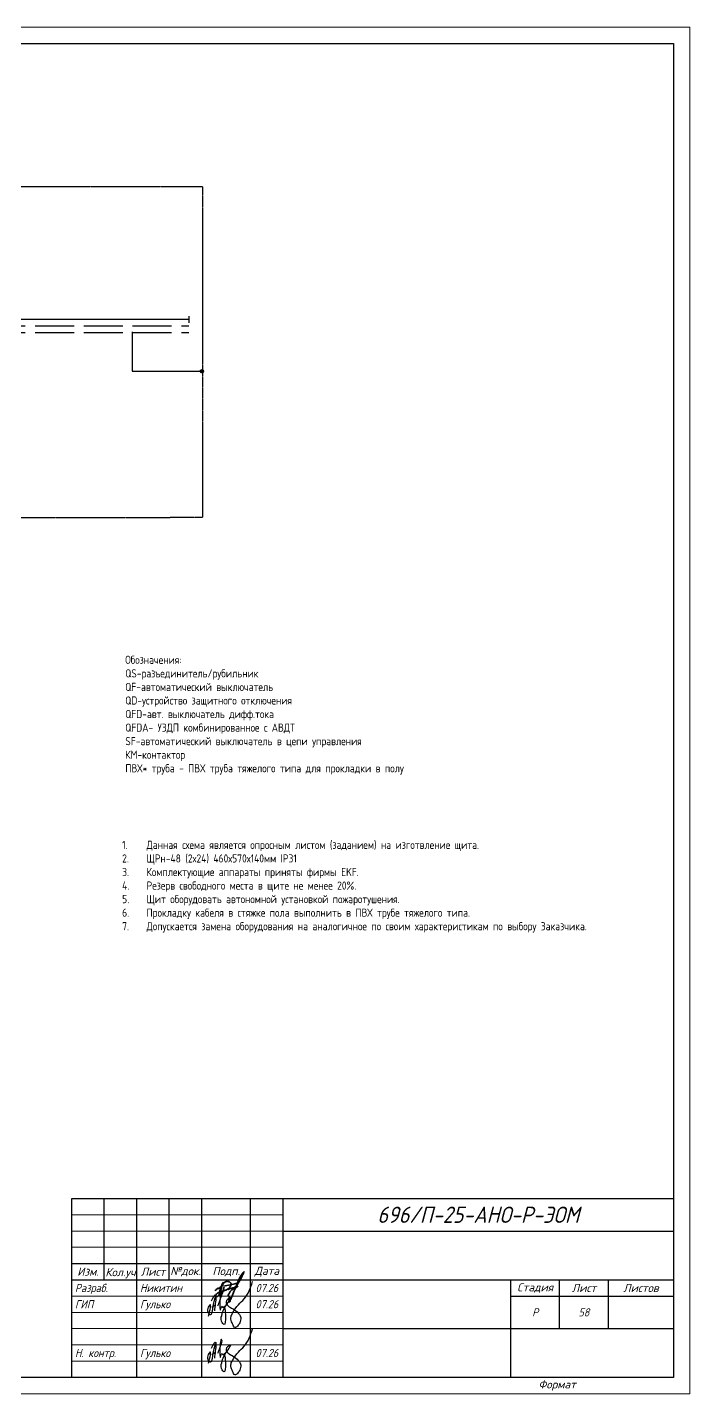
# Model space of a CAD drawing. Header units: millimetres. Extents: x -32 to 417638015, y -35 to 175284279.
# Drawn here: x 1243557 to 1263922, y 20248 to 62248 of the extents above; entities that cross this region are included whole.
import ezdxf
from ezdxf.enums import TextEntityAlignment as Align

# ---------------------------------------------------------------- set-up
doc = ezdxf.new("R2010")
doc.units = ezdxf.units.MM
doc.linetypes.add('ACAD_ISO02W100', pattern=[15, 12, -3])
doc.linetypes.add('DASHED2', pattern=[0.375, 0.25, -0.125])
doc.layers.add('4_Однолинейная схема', color=7, linetype='Continuous')
doc.layers.add('RAMKA', color=7, linetype='Continuous')
for name, color, linetype, lineweight in [('A-ANNO-NOTE', 7, 'Continuous', 5), ('ПП_Оформление_подписи_ГИП_Гулько', 5, 'Continuous', 30), ('ПП_Оформление_подписи_Разраб_ЭОМ_Никитин', 5, 'Continuous', 30)]:
    doc.layers.add(name, color=color, linetype=linetype, lineweight=lineweight)
doc.layers.add('Подписи', color=7, linetype='Continuous', lineweight=9, true_color=0x312af4)
doc.styles.add('GOST Common ISO', font='GOST_Common.ttf', dxfattribs={"width": 0.9, "height": 2.5})
doc.styles.add('ISOCPEUR', font='isocpeur.ttf', dxfattribs={"width": 0.85, "height": 275})
doc.styles.add('RAMKA', font='isocpeur.ttf', dxfattribs={"oblique": 15, "height": 5})
doc.styles.get("Standard").update_dxf_attribs({"font": 'arial.ttf'})

# ---------------------------------------------------------------- blocks, each defined once
blk = doc.blocks.new('*U870')
at = {"layer": '4_Однолинейная схема'}
for p, q in [((0, 1), (0, -1)), ((347.29, 0), (0, 0)), ((347.29, 1), (347.29, -1))]:
    blk.add_line(p, q, dxfattribs=at)
at = {"layer": '4_Однолинейная схема', "color": 1}
for p, q in [((1.51, -1.41), (4.34, 1.41)), ((2.51, -1.41), (5.34, 1.41)), ((3.51, -1.41), (6.34, 1.41)), ((4.84, -3.41), (7.38, -0.87)), ((6.23, -5.41), (9.06, -2.59))]:
    blk.add_line(p, q, dxfattribs=at)
at = {"layer": '4_Однолинейная схема', "linetype": 'ACAD_ISO02W100'}
for p, q in [((0, -2), (347.29, -2)), ((0, -4), (347.29, -4))]:
    blk.add_line(p, q, dxfattribs=at)
at = {"layer": '4_Однолинейная схема', "color": 1}
blk.add_lwpolyline([(9.34, -2.86), (8.78, -2.31)], dxfattribs=at)
blk.add_circle((7.67, -0.59), 0.404, dxfattribs=at)
at = {"layer": '4_Однолинейная схема', "style": 'GOST Common ISO', "width": 0.9}
for s, p in [('L1,2,3', (-7.33, 1.25)), ('N', (-2.64, -2.41)), ('PE', (-4.09, -6.11))]:
    blk.add_text(s, height=2.5, dxfattribs=at).set_placement(p)
blk = doc.blocks.new('TSL_SHM_УГО_Точка - TSL_SHM_УГО_Точка-779818-ЩТ-1_1 _Р_ _')
at = {"layer": 'A-ANNO-NOTE', "lineweight": 30}
h = blk.add_hatch(color=256, dxfattribs=at)
edge = h.paths.add_edge_path()
edge.add_arc((0, 0), 0.5, 0, 360)
blk.add_circle((0, 0), 0.5, dxfattribs=at)
blk = doc.blocks.new('A$Cb06f03d6')
at = {"layer": 'ПП_Оформление_подписи_ГИП_Гулько'}
blk.add_line((-125812, 86151), (-99010, 105567), dxfattribs=at)
for points in [[(48334, 37486), (96196, 107493), (144753, 156012), (214812, 300877)], [(-153665, 12505), (-142841, 105790), (-159754, 76722), (-152989, 32784), (-137429, 26024), (-117811, 71315), (-98869, 164600), (-92504, 179742), (-92297, 176756)], [(-128360, 138738), (-93552, 187518), (-92504, 179742), (-97797, 114560), (-104164, 55600)], [(-75533, 97324), (-42210, 189000), (-42210, 208026), (-48269, 212783), (-52164, 202837), (-57357, 65757), (-56924, 62730), (-40479, 94297), (-32257, 83054), (-17543, 96459), (-18408, 94730), (-18706, 73957), (-12202, 5501), (-23909, -59489), (-44288, -31326), (-39549, 31070), (-17839, 86088), (28122, 165376), (-2229, 141546), (2107, 106452), (39396, 79590), (85790, 47095), (115708, 735), (107904, -44757), (87958, -72486), (68013, -84185), (56306, -72920)], [(56306, -72920), (39460, -35096), (34790, 9574), (48334, 37486)]]:
    blk.add_spline(points, degree=3, dxfattribs=at)
blk = doc.blocks.new('Никитин И.В. подпись')
at = {"color": 5, "lineweight": 35}
for points in [[(0, 0), (602, -1724), (2007, -2407), (3934, -2407), (6143, -802), (8311, 442), (9997, 1445), (11403, 2529), (12527, 3050), (13611, 2408), (15217, 2408), (17425, 3331), (19794, 4575), (21240, 5378), (22324, 5378), (23207, 3893), (23207, 3291), (28419, 5040), (34273, 8632), (43207, 17047), (50303, 27442), (55952, 36883), (62532, 48513), (67769, 59084), (72802, 69346), (75472, 74169), (78039, 81045), (79261, 83531), (75163, 79486), (71013, 74068), (65109, 66390), (62179, 61575), (59008, 56240), (56180, 50874), (51628, 41792), (48349, 33799), (44744, 25479), (41658, 16928), (38577, 9394), (35036, 222), (29326, -12715), (25523, -22346), (22704, -29814), (19481, -38250), (16561, -44005), (15820, -46019), (12174, -57338), (9438, -62595), (8070, -62595), (6749, -61249), (5999, -57223), (5999, -43279), (5999, -38153), (2629, -32924), (1836, -31590), (3630, -26797), (4762, -24498), (7660, -18166), (10828, -13721), (13524, -9949), (15882, -7592), (19252, -5100), (27677, -49), (35068, 4388), (40499, 7484), (49708, 13124)], [(-61141, -9119), (-56920, -4180), (-51478, 315), (-48257, 3367), (-47749, 4833), (-47749, 2430), (-47421, 1774), (-46569, 1403), (-45257, 1403), (-44361, 1818), (-40252, 5103), (-35357, 8946), (-30113, 14561), (-27569, 17068), (-25591, 20069), (-22835, 23741), (-21480, 28085), (-21480, 30147), (-22085, 30681), (-22903, 30681), (-23259, 30681), (-24184, 29614), (-24682, 28619), (-26710, 25099), (-28240, 21473), (-30339, 16283), (-33957, 4766), (-36631, -4274), (-38624, -14132), (-40786, -23569), (-44096, -30947), (-47059, -34122), (-49096, -35520), (-51630, -36412), (-54343, -36412), (-56664, -35591), (-58342, -34485), (-59056, -32345), (-58627, -29384), (-57235, -27351), (-53201, -23427), (-49774, -20822), (-44738, -17276), (-40454, -15564), (-37848, -14280), (-31137, -12104), (-25293, -10424), (-13570, -7108), (-5634, -3792), (1195, 873), (6533, 4946), (12124, 11398), (15268, 17253), (16169, 22480), (15268, 27238), (13103, 30122), (9749, 32825), (5774, 35220), (2203, 36625), (-4037, 36625), (-7969, 35904), (-13812, 33165), (-18538, 29849), (-21618, 25620), (-26152, 18460), (-28224, 13858), (-30608, 6833), (-31764, 2065), (-32434, -877), (-32817, -2860), (-33290, -5472), (-33874, -9228), (-35328, -17258), (-39288, -34300), (-34394, -13004)], [(-28077, -24913), (-17323, 8593)], [(-20379, 13407), (42726, 27296)], [(-12124, -2986), (-13038, -5766), (-12685, -6817), (-12402, -6759)]]:
    blk.add_spline(points, degree=3, dxfattribs=at)
blk = doc.blocks.new('*U863')
at = {"lineweight": 30, "transparency": 33554687}
for p, q in [((404, 5), (404, 60)), ((404, 60), (589, 60)), ((414, 35), (414, 60)), ((424, 5), (424, 60)), ((434, 35), (434, 60)), ((444, 5), (444, 60)), ((459, 5), (459, 60)), ((469, 5), (469, 60)), ((469, 50), (589, 50)), ((404, 40), (469, 40)), ((404, 35), (469, 35)), ((469, 35), (589, 35)), ((539, 20), (539, 35)), ((554, 20), (554, 35)), ((569, 20), (569, 35)), ((539, 30), (589, 30)), ((469, 20), (589, 20)), ((539, 5), (539, 20))]:
    blk.add_line(p, q, dxfattribs=at)
at = {"lineweight": 20, "transparency": 33554687}
for p, q in [((404, 55), (469, 55)), ((404, 50), (469, 50)), ((404, 45), (469, 45)), ((404, 30), (469, 30)), ((404, 25), (469, 25)), ((404, 20), (469, 20)), ((404, 15), (469, 15)), ((404, 10), (469, 10))]:
    blk.add_line(p, q, dxfattribs=at)
at = {"lineweight": 5, "transparency": 33554687}
blk.add_lwpolyline([(0, 0), (0, 420), (594, 420), (594, 0)], close=True, dxfattribs=at)
at = {"lineweight": 30, "transparency": 33554687}
blk.add_lwpolyline([(20, 5), (20, 415), (589, 415), (589, 5)], close=True, dxfattribs=at)
at = {"layer": 'Подписи', "transparency": 33554687, "xscale": 3.662109375000001e-05, "yscale": 3.662109375000001e-05, "zscale": 3.662109375000001e-05}
blk.add_blockref('A$Cb06f03d6', (451.71, 23.41), dxfattribs=at)
at = {"layer": 'ПП_Оформление_подписи_ГИП_Гулько', "transparency": 33554687, "xscale": 3.662109375000001e-05, "yscale": 3.662109375000001e-05, "zscale": 3.662109375000001e-05}
blk.add_blockref('A$Cb06f03d6', (451.71, 8.87), dxfattribs=at)
at = {"layer": 'ПП_Оформление_подписи_Разраб_ЭОМ_Никитин', "transparency": 33554687, "xscale": 6.346291230164351e-05, "yscale": 6.346291230164351e-05, "zscale": 6.346291230164351e-05}
blk.add_blockref('Никитин И.В. подпись', (451.98, 32.19), dxfattribs=at)
at = {"transparency": 33554687, "char_height": 2.5, "style": 'RAMKA'}
for s, insert, width, attachment_point in [('Изм.', (409, 37.5), 10, 5), ('Кол.уч', (419, 37), 10, 5), ('Лист', (429, 37.5), 10, 5), ('№док.', (439, 37.5), 10, 5), ('Подп.', (451.5, 37.5), 15, 5), ('Дата', (464, 37.5), 10, 5), ('Стадия', (546.5, 32.5), 15, 5), ('Лист', (561.5, 32.5), 15, 5), ('Листов', (579, 32.5), 20, 5), ('Формат  ', (559, 2.5), 95, 6)]:
    blk.add_mtext(s, dxfattribs=dict(at, insert=insert, width=width, attachment_point=attachment_point))
at = {"lineweight": 9, "transparency": 33554687, "oblique": 15, "width": 0.9}
blk.add_attdef('ОБЪЕКТ', text='', height=2.5, dxfattribs=at).set_placement((529, 42.5), align=Align.MIDDLE_CENTER)
at = {"transparency": 33554687, "style": 'RAMKA', "oblique": 15, "width": 0.9}
for tag, height, p in [('СТРАНИЦА', 0.00025, (589, 415)), ('ДАТА1', 2.5, (464, 32.5)), ('ДАТА2', 2.5, (464, 27.5)), ('СТАДИЯ', 2.5, (546.5, 25)), ('ЛИСТ', 2.5, (561.5, 25)), ('ЛИСТОВ', 2.5, (579, 25)), ('ДАТА3', 2.5, (464, 22.5)), ('ДАТА4', 2.5, (464, 17.5)), ('ДАТА5', 2.5, (464, 12.5)), ('ДАТА6', 2.5, (464, 7.5))]:
    blk.add_attdef(tag, text='', height=height, dxfattribs=at).set_placement(p, align=Align.MIDDLE_CENTER)
at = {"transparency": 33554687, "style": 'RAMKA', "oblique": 15, "width": 0.9, "flags": 8}
blk.add_attdef('ШИФР', text='', height=5, dxfattribs=at).set_placement((529, 55), align=Align.MIDDLE_CENTER)
at = {"transparency": 33554687, "style": 'RAMKA', "oblique": 15, "width": 0.9}
for tag, p in [('ДОЛЖНОСТЬ1', (405, 32.5)), ('ФИО1', (425, 32.5)), ('ДОЛЖНОСТЬ2', (405, 27.5)), ('ФИО2', (425, 27.5)), ('ДОЛЖНОСТЬ3', (405, 22.5)), ('ФИО3', (425, 22.5)), ('ДОЛЖНОСТЬ4', (405, 17.5)), ('ФИО4', (425, 17.5)), ('ДОЛЖНОСТЬ5', (405, 12.5)), ('ФИО5', (425, 12.5)), ('ДОЛЖНОСТЬ6', (405, 7.5)), ('ФИО6', (425, 7.5))]:
    blk.add_attdef(tag, text='', height=2.5, dxfattribs=at).set_placement(p, align=Align.MIDDLE_LEFT)
at = {"lineweight": 9, "transparency": 33554687, "oblique": 15, "width": 0.9, "flags": 128}
blk.add_attdef('НАИМЕНОВАНИЕ', text='', height=2.5, dxfattribs=at).set_placement((504, 12.5), align=Align.MIDDLE_CENTER)
at = {"lineweight": 13, "transparency": 33554687, "oblique": 15, "width": 0.9, "flags": 15}
blk.add_attdef('КОМПАНИЯ', text='', height=2.5, dxfattribs=at).set_placement((564, 12.5), align=Align.MIDDLE_CENTER)
at = {"transparency": 33554687, "style": 'RAMKA', "oblique": 15, "width": 0.9, "flags": 8}
blk.add_attdef('ФОРМАТЛИСТА', text='', height=2.5, dxfattribs=at).set_placement((560, 2.5), align=Align.MIDDLE_LEFT)

msp = doc.modelspace()

# ---------------------------------------------------------------- linework, layer by layer
at = {"linetype": 'DASHED2'}
msp.add_lwpolyline([(1212418, 47151), (1212418, 57354), (1248944, 57354), (1248940, 47176)], close=True, dxfattribs=at)
msp.add_lwpolyline([(1246779, 52889), (1246779, 51677), (1248926, 51677)])
at = {"color": 7}
msp.add_circle((1248926, 51677), 50, dxfattribs=at)

# ---------------------------------------------------------------- block references
at = {"layer": '4_Однолинейная схема', "color": 0, "xscale": 100, "yscale": 100, "zscale": 100}
msp.add_blockref('*U870', (1213794, 53268), dxfattribs=at)
at = {"layer": 'A-ANNO-NOTE', "xscale": 100, "yscale": 100, "zscale": 100}
msp.add_blockref('TSL_SHM_УГО_Точка - TSL_SHM_УГО_Точка-779818-ЩТ-1_1 _Р_ _', (1248926, 51677), dxfattribs=at)
at = {"layer": 'RAMKA', "transparency": 33554687}
ref = msp.add_blockref('*U863', (1204522, 20248), dxfattribs=dict(at, xscale=100, yscale=100, zscale=100))
ref.add_attrib('ШИФР', '696/П-25-АНО-Р-ЭОМ', dxfattribs={"layer": '0', "transparency": 33554687, "height": 500, "style": 'RAMKA', "oblique": 15, "width": 0.9}).set_placement((1257422, 25748), align=Align.MIDDLE_CENTER)
ref.add_attrib('СТАДИЯ', 'Р', dxfattribs={"layer": '0', "transparency": 33554687, "height": 250, "style": 'RAMKA', "oblique": 15, "width": 0.9}).set_placement((1259172, 22748), align=Align.MIDDLE_CENTER)
ref.add_attrib('ЛИСТ', '58', dxfattribs={"layer": '0', "transparency": 33554687, "height": 250, "style": 'RAMKA', "oblique": 15, "width": 0.9}).set_placement((1260672, 22748), align=Align.MIDDLE_CENTER)
ref.add_attrib('СТРАНИЦА', '1', dxfattribs={"layer": '0', "transparency": 33554687, "height": 0.025, "style": 'RAMKA', "oblique": 15, "width": 0.9}).set_placement((1263422, 61748), align=Align.MIDDLE_CENTER)
ref.add_attrib('ДОЛЖНОСТЬ1', 'Разраб.', dxfattribs={"layer": '0', "transparency": 33554687, "height": 250, "style": 'RAMKA', "oblique": 15, "width": 0.9}).set_placement((1245022, 23498), align=Align.MIDDLE_LEFT)
ref.add_attrib('ДОЛЖНОСТЬ2', 'ГИП', dxfattribs={"layer": '0', "transparency": 33554687, "height": 250, "style": 'RAMKA', "oblique": 15, "width": 0.9}).set_placement((1245022, 22998), align=Align.MIDDLE_LEFT)
ref.add_attrib('ДОЛЖНОСТЬ5', 'Н. контр.', dxfattribs={"layer": '0', "transparency": 33554687, "height": 250, "style": 'RAMKA', "oblique": 15, "width": 0.9}).set_placement((1245022, 21498), align=Align.MIDDLE_LEFT)
ref.add_attrib('ФИО1', 'Никитин', dxfattribs={"layer": '0', "transparency": 33554687, "height": 250, "style": 'RAMKA', "oblique": 15, "width": 0.9}).set_placement((1247022, 23498), align=Align.MIDDLE_LEFT)
ref.add_attrib('ФИО2', 'Гулько', dxfattribs={"layer": '0', "transparency": 33554687, "height": 250, "style": 'RAMKA', "oblique": 15, "width": 0.9}).set_placement((1247022, 22998), align=Align.MIDDLE_LEFT)
ref.add_attrib('ФИО5', 'Гулько', dxfattribs={"layer": '0', "transparency": 33554687, "height": 250, "style": 'RAMKA', "oblique": 15, "width": 0.9}).set_placement((1247022, 21498), align=Align.MIDDLE_LEFT)
ref.add_attrib('ДАТА1', '07.26', dxfattribs={"layer": '0', "transparency": 33554687, "height": 250, "style": 'RAMKA', "oblique": 15, "width": 0.9}).set_placement((1250922, 23498), align=Align.MIDDLE_CENTER)
ref.add_attrib('ДАТА2', '07.26', dxfattribs={"layer": '0', "transparency": 33554687, "height": 250, "style": 'RAMKA', "oblique": 15, "width": 0.9}).set_placement((1250922, 22998), align=Align.MIDDLE_CENTER)
ref.add_attrib('ДАТА5', '07.26', dxfattribs={"layer": '0', "transparency": 33554687, "height": 250, "style": 'RAMKA', "oblique": 15, "width": 0.9}).set_placement((1250922, 21498), align=Align.MIDDLE_CENTER)

# ---------------------------------------------------------------- texts
at = {"ltscale": 100, "char_height": 250, "attachment_point": 1, "style": 'ISOCPEUR'}
for s, width, gutter_width, heights, insert in [('Обозначения:\\PQS-разъединитель/рубильник\\PQF-автоматический выключатель\\PQD-устройство защитного отключения\\PQFD-авт. выключатель дифф.тока\\PQFDA- УЗДП комбинированное с АВДТ\\PSF-автоматический выключатель в цепи управления\\PКМ-контактор\\P{\\C0;ПВХ* труба - ПВХ труба тяжелого типа для прокладки в полу}', 9206.65, 1250, [0], (1246569, 42931)), ('\\pxi-3,l3,t3;1.^IДанная схема является опросным листом (заданием) на изготвление щита.\\P2.^IЩРн-48 (2х24) 460х570х140мм IP31 \\P3.^IКомплектующие аппараты приняты фирмы EKF.\\P4.^IРезерв свободного места в щите не менее 20%.\\P{\\C0;5.^IЩит оборудовать автономной установкой пожаротушения.\\P6.^IПрокладку кабеля в стяжке пола выполнить в ПВХ трубе тяжелого типа.\\P\\A1;\\C256;7.^IДопускается замена оборудования на аналогичное по своим характеристикам по выбору Заказчика.}', 18423.29, 1, [6611], (1246472, 37242))]:
    msp.add_mtext_dynamic_manual_height_columns(s, width=width, gutter_width=gutter_width, heights=heights, dxfattribs=dict(at, insert=insert))

doc.saveas('drawing.dxf')
